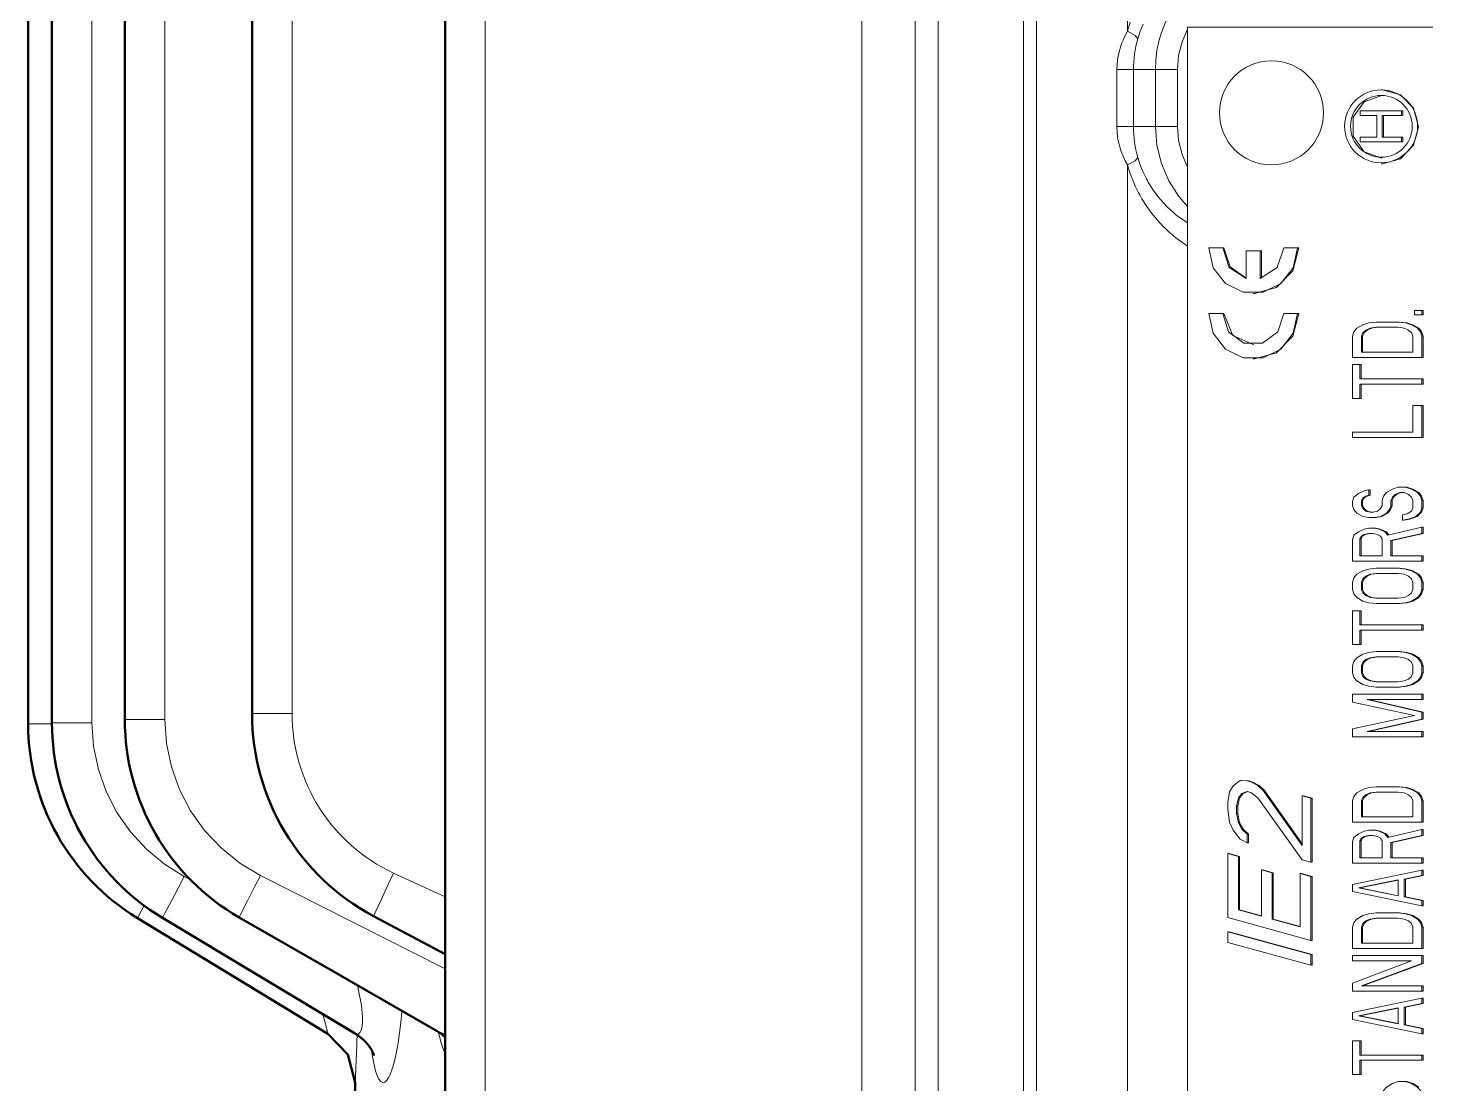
# Model space of a CAD drawing. Header units: millimetres. Extents: x 174875 to 182855, y -330615 to -324972.
# Drawn here: x 177731.37 to 177780.75, y -325729.77 to -325692.65 of the extents above; entities that cross this region are included whole.
import ezdxf

# ---------------------------------------------------------------- set-up
doc = ezdxf.new("R2010")
doc.units = ezdxf.units.MM
doc.header["$LTSCALE"] = 20
doc.layers.get('0').update_dxf_attribs({"lineweight": 15})
doc.layers.add('PDF_几何图形', color=7, linetype='Continuous')
doc.layers.add('实线', color=7, linetype='Continuous')

# ---------------------------------------------------------------- blocks, each defined once
blk = doc.blocks.new('Z$W@#0D7750773333335')
at = {"layer": 'PDF_几何图形', "lineweight": 50}
for points in [[(195.508, 79.468), (134.897, 79.468, 0.261739), (128.066, 75.63), (126.028, 72.281), (123.99, 68.933), (123.262, 68.23), (122.282, 67.973), (121.506, 67.973, -0.19318), (119.433, 68.806), (118.804, 69.407), (118.176, 70.008), (117.518, 70.937), (117.254, 72.044)], [(203.873, 74.84, 0.078493), (202.017, 75.134), (200.276, 75.134, -0.327558), (199.322, 75.834, 0.327514), (195.508, 78.633), (134.933, 78.633, 0.263351), (128.07, 74.75), (126.043, 71.372), (124.015, 67.993)], [(203.874, 72.219, 0.085814), (201.832, 72.571), (200.276, 72.571, -0.327515), (199.322, 73.271, 0.327507), (195.508, 76.07), (135.047, 76.07, 0.268272), (128.088, 72.052), (126.089, 68.573), (124.092, 65.093, -0.080948), (123.872, 64.814)], [(203.874, 67.627, 0.098719), (201.512, 68.097), (200.276, 68.097, -0.327558), (199.322, 68.797, 0.327486), (195.508, 71.596), (135.253, 71.596, 0.27725), (128.13, 67.33), (126.797, 64.815)], [(203.873, 60.628, 0.11919), (201.022, 61.316), (200.276, 61.316, -0.327541), (199.322, 62.016, 0.3275), (195.508, 64.814), (41.651, 64.814, 0.292634), (34.271, 60.118), (33.59, 58.632), (32.911, 57.145), (32.233, 55.657), (31.557, 54.169), (31.494, 54.03), (31.43, 53.89)]]:
    blk.add_lwpolyline(points, format="xyb", dxfattribs=at)
at = {"layer": 'PDF_几何图形', "lineweight": 13}
for points in [[(134.897, 78.632), (134.897, 79.204), (134.897, 79.468)], [(129.413, 73.766), (129.526, 73.98), (129.96, 74.679), (130.485, 75.313), (131.093, 75.874), (131.771, 76.347), (132.509, 76.726), (133.292, 77.001), (134.105, 77.169), (134.933, 77.225), (134.933, 77.504), (134.933, 77.77), (134.933, 78.013), (134.933, 78.225), (134.933, 78.399), (134.933, 78.527), (134.933, 78.606), (134.933, 78.633)], [(195.508, 77.225), (134.933, 77.225)], [(126.283, 64.815), (129.566, 71.306), (129.998, 72.031), (130.528, 72.689), (131.143, 73.269), (131.833, 73.759), (132.583, 74.149), (133.38, 74.433), (134.205, 74.605), (135.047, 74.662), (135.047, 75.073), (135.047, 75.527), (135.047, 75.913), (135.047, 76.07)], [(128.502, 75.395), (128.066, 75.63)], [(128.07, 74.75), (128.237, 74.662), (128.643, 74.447), (129.11, 74.2), (129.526, 73.98)], [(195.508, 74.662), (135.047, 74.662)], [(129.566, 71.306), (129.144, 71.519), (128.669, 71.758), (128.257, 71.966), (128.088, 72.052)], [(135.253, 71.596), (135.253, 71.569), (135.253, 71.49), (135.253, 71.362), (135.253, 71.188), (135.253, 70.976), (135.253, 70.733), (135.253, 70.467), (135.253, 70.188), (195.508, 70.188)], [(123.989, 68.933), (123.99, 68.933), (123.991, 68.933), (123.992, 68.933), (123.995, 68.934), (124.001, 68.936), (124.009, 68.938), (124.033, 68.943), (124.066, 68.951), (124.086, 68.956), (124.108, 68.962), (124.119, 68.965), (124.132, 68.968), (124.144, 68.971), (124.158, 68.974), (124.186, 68.981), (124.215, 68.988), (124.247, 68.996), (124.28, 69.005), (124.35, 69.022), (124.426, 69.042), (124.507, 69.063), (124.593, 69.085), (124.638, 69.097), (124.684, 69.109), (124.685, 69.11)], [(123.958, 67.905), (123.711, 67.913), (123.631, 67.916), (123.554, 67.918), (123.515, 67.92), (123.477, 67.921), (123.439, 67.923), (123.402, 67.924), (123.259, 67.929), (123.124, 67.935), (122.998, 67.94), (122.881, 67.945), (122.773, 67.95), (122.673, 67.954), (122.65, 67.955), (122.627, 67.956), (122.605, 67.957), (122.584, 67.958), (122.543, 67.96), (122.506, 67.962), (122.439, 67.965), (122.384, 67.968), (122.34, 67.97), (122.308, 67.972), (122.297, 67.972), (122.289, 67.973), (122.286, 67.973), (122.284, 67.973), (122.282, 67.973), (122.282, 67.973)], [(124.015, 67.993), (123.987, 67.925), (123.994, 67.86), (124.04, 67.805), (124.126, 67.762), (124.248, 67.733), (124.403, 67.719), (124.585, 67.718), (125, 67.757), (125.457, 67.84), (125.7, 67.896)], [(124.804, 66.333), (124.772, 66.336), (124.39, 66.371), (124.024, 66.413), (123.681, 66.463), (123.366, 66.519), (123.082, 66.581), (122.836, 66.647), (122.729, 66.681), (122.632, 66.717), (122.546, 66.753), (122.471, 66.789), (122.36, 66.862), (122.297, 66.935), (122.284, 67.006), (122.32, 67.075), (122.402, 67.139), (122.528, 67.199), (122.696, 67.255), (122.901, 67.307), (123.14, 67.353), (123.408, 67.394), (123.424, 67.396)], [(128.13, 67.33), (128.305, 67.249), (128.728, 67.054), (129.215, 66.829), (129.647, 66.629), (128.807, 64.814)], [(41.651, 64.814), (41.651, 64.716), (41.651, 64.508), (41.651, 64.203), (41.651, 63.825), (41.651, 63.407), (195.508, 63.407)], [(123.267, 64.815), (123.678, 64.954), (124.071, 65.058)], [(124.093, 65.094), (124.072, 65.057), (123.983, 64.815)], [(195.508, 47.478), (41.651, 47.478), (41.651, 47.435), (41.651, 47.339), (41.651, 47.196), (41.651, 47.009), (41.651, 46.786), (41.651, 46.534), (41.651, 46.263), (41.651, 45.982), (41.651, 45.701), (41.651, 45.429), (41.651, 45.178), (41.651, 44.954), (41.651, 44.768), (41.651, 44.624), (41.651, 44.529), (41.651, 44.485), (195.508, 44.485)], [(46.838, 44.021), (192.976, 44.021)], [(159.495, 40.275), (159.244, 40.377), (158.981, 40.463), (159.098, 40.559), (159.243, 40.825), (192.976, 40.825)], [(151.688, 38.718), (151.978, 39.121), (152.024, 39.179), (152.072, 39.236), (152.12, 39.293), (152.17, 39.349), (152.272, 39.459), (152.378, 39.567), (152.599, 39.773), (152.835, 39.967), (153.086, 40.148), (153.352, 40.317), (153.421, 40.357), (153.491, 40.396), (153.561, 40.434), (153.633, 40.471), (153.777, 40.541), (153.924, 40.607), (154.227, 40.726), (154.541, 40.825), (154.692, 40.906), (154.849, 40.979), (155.012, 41.043), (155.181, 41.098), (155.225, 41.11), (155.268, 41.122), (155.312, 41.132), (155.356, 41.142), (155.444, 41.159), (155.533, 41.174), (155.711, 41.193), (155.892, 41.2), (155.892, 40.789), (155.892, 40.615), (155.892, 39.841), (157.892, 39.841), (157.892, 39.606), (157.892, 39.066), (158.388, 39.027), (158.87, 38.908), (159.32, 38.718)], [(155.892, 41.2), (157.892, 41.2)], [(85.272, 40.825), (154.541, 40.825), (154.686, 40.559), (154.803, 40.463)], [(153.078, 38.718), (153.428, 39.017), (153.984, 39.371), (154.591, 39.63), (155.233, 39.789), (155.892, 39.841), (155.892, 39.606), (155.892, 39.066), (155.396, 39.027), (154.913, 38.908), (154.463, 38.718)], [(157.892, 39.066), (155.892, 39.066)]]:
    blk.add_lwpolyline(points, dxfattribs=at)
at = {"layer": 'PDF_几何图形', "lineweight": 50}
blk.add_lwpolyline([(124.015, 67.993), (124.011, 67.986), (124.007, 67.98), (123.993, 67.957), (123.978, 67.935), (123.964, 67.913), (123.949, 67.892), (123.935, 67.871), (123.92, 67.85), (123.905, 67.83), (123.889, 67.81), (123.874, 67.791), (123.858, 67.772), (123.843, 67.754), (123.828, 67.736), (123.813, 67.718), (123.797, 67.701), (123.782, 67.684), (123.766, 67.668), (123.751, 67.652), (123.735, 67.637), (123.72, 67.622), (123.704, 67.607), (123.689, 67.593), (123.674, 67.579), (123.659, 67.566), (123.644, 67.553), (123.63, 67.541), (123.615, 67.529), (123.601, 67.518), (123.587, 67.507), (123.574, 67.496), (123.56, 67.486), (123.547, 67.476), (123.533, 67.467), (123.521, 67.458), (123.508, 67.449), (123.496, 67.441), (123.484, 67.433), (123.472, 67.425), (123.46, 67.418), (123.449, 67.411), (123.438, 67.404), (123.427, 67.398), (123.417, 67.392), (123.407, 67.386), (123.397, 67.38), (123.388, 67.375), (123.378, 67.37), (123.37, 67.365), (123.361, 67.361), (123.353, 67.357), (123.345, 67.353), (123.337, 67.349), (123.33, 67.345), (123.322, 67.342), (123.316, 67.339), (123.309, 67.336), (123.303, 67.333), (123.297, 67.331), (123.292, 67.328), (123.287, 67.326), (123.282, 67.324), (123.278, 67.323), (123.274, 67.321), (123.27, 67.32), (123.267, 67.318), (123.264, 67.317), (123.261, 67.316), (123.259, 67.315), (123.257, 67.315), (123.256, 67.314), (123.255, 67.314), (123.254, 67.314), (123.254, 67.314)], dxfattribs=at)
at = {"layer": 'PDF_几何图形', "lineweight": 13}
blk.add_lwpolyline([(196.063, 48.972), (195.723, 49.505), (195.319, 50.162), (44.495, 50.162), (44.09, 49.505), (43.75, 48.972), (44.09, 48.488), (44.495, 48.288), (195.319, 48.288), (195.723, 48.488)], close=True, dxfattribs=at)
for points in [[(161.779, 36.869, 0.343941), (157.892, 39.841), (157.892, 40.615), (157.892, 40.789), (157.892, 41.2), (158.072, 41.193), (158.25, 41.174), (158.426, 41.142), (158.6, 41.099), (158.643, 41.086), (158.686, 41.073), (158.728, 41.059), (158.77, 41.044), (158.853, 41.013), (158.934, 40.979), (159.092, 40.906), (159.243, 40.825), (159.557, 40.726)], [(158.981, 40.463, 0.070197), (157.892, 40.615), (155.892, 40.615), (155.752, 40.613), (155.614, 40.605), (155.476, 40.593), (155.339, 40.577), (155.203, 40.555), (155.068, 40.529), (154.935, 40.498), (154.803, 40.463), (154.54, 40.377), (154.289, 40.275), (154.168, 40.218), (154.049, 40.158), (153.991, 40.126), (153.933, 40.094), (153.876, 40.061), (153.82, 40.027), (153.606, 39.885), (153.405, 39.733), (153.218, 39.572), (153.044, 39.402), (152.961, 39.314), (152.881, 39.224), (152.805, 39.132), (152.732, 39.039), (152.51, 38.718)]]:
    blk.add_lwpolyline(points, format="xyb", dxfattribs=at)
at = {"layer": 'PDF_几何图形', "lineweight": 18}
for points in [[(159.391, 30.089), (159.391, 38.717), (79.423, 38.717), (79.423, 30.089)], [(148.22, 36.383), (148.55, 37.127), (149.319, 37.433), (149.319, 37.478), (149.319, 37.965), (148.625, 37.81), (148.069, 37.378), (147.76, 36.753), (147.76, 36.059), (148.069, 35.433), (148.625, 35.001), (149.319, 34.846)], [(150.565, 36.649), (150.959, 37.215), (151.624, 37.433), (151.624, 37.478), (151.624, 37.965), (150.93, 37.81), (150.373, 37.378), (150.065, 36.753), (150.065, 36.059), (150.373, 35.433), (150.93, 35.001), (151.624, 34.846)], [(127.582, 37.3), (127.208, 37.3), (126.404, 34.376), (126.404, 34.332), (126.779, 34.332), (126.779, 34.376), (127.582, 37.3), (127.582, 37.256), (126.779, 34.332)], [(129.654, 35.745), (129.757, 36.118), (128.132, 36.118), (128.354, 36.927), (130.229, 36.927), (130.331, 37.3), (128.082, 37.3), (127.279, 34.376), (127.279, 34.332), (129.528, 34.332), (129.528, 34.376)], [(130.028, 34.376), (132.277, 34.376), (132.362, 34.687), (130.613, 34.687), (132.551, 36.056), (132.727, 36.243), (132.858, 36.491), (132.892, 36.616), (132.898, 36.865), (132.717, 37.113), (132.501, 37.238), (132.143, 37.3), (131.893, 37.3), (131.439, 37.238), (131.155, 37.113), (130.836, 36.865), (130.706, 36.616), (131.018, 36.616), (131.194, 36.802), (131.416, 36.927), (131.745, 36.989), (131.995, 36.989), (132.29, 36.927), (132.444, 36.802), (132.517, 36.616), (132.483, 36.491), (132.29, 36.243), (130.113, 34.687), (130.028, 34.376), (130.028, 34.332), (132.277, 34.332)], [(130.229, 36.882), (130.331, 37.256), (130.331, 37.3)], [(147.72, 36.406), (147.72, 36.361), (147.934, 35.581), (148.519, 35.011), (149.319, 34.802), (149.319, 34.846), (149.319, 35.334), (148.673, 35.538), (148.273, 36.074), (148.273, 36.737), (148.673, 37.273), (149.319, 37.478)], [(150.025, 36.406), (150.025, 36.361), (150.239, 35.581), (150.824, 35.011), (151.624, 34.802), (151.624, 34.846), (151.624, 35.334), (150.94, 35.566), (150.553, 36.162), (151.518, 36.162), (151.518, 36.649), (150.553, 36.649), (150.94, 37.245), (151.624, 37.478)], [(128.144, 36.118), (128.354, 36.882), (128.354, 36.927)], [(128.354, 36.882), (130.229, 36.882), (130.229, 36.927)], [(130.706, 36.616), (130.706, 36.571), (131.018, 36.571), (131.018, 36.616)], [(131.018, 36.571), (131.194, 36.758), (131.194, 36.802)], [(131.194, 36.758), (131.416, 36.882), (131.416, 36.927)], [(131.416, 36.882), (131.745, 36.944), (131.745, 36.989)], [(131.745, 36.944), (131.995, 36.944), (131.995, 36.989)], [(131.995, 36.944), (132.29, 36.882)], [(132.29, 36.927), (132.29, 36.882), (132.444, 36.758), (132.444, 36.802)], [(132.444, 36.758), (132.51, 36.59)], [(132.858, 36.447), (132.892, 36.571), (132.892, 36.616)], [(132.892, 36.571), (132.898, 36.82), (132.898, 36.865)], [(129.654, 35.7), (129.757, 36.074), (129.757, 36.118)], [(130.676, 34.687), (132.551, 36.011), (132.551, 36.056)], [(132.551, 36.011), (132.727, 36.198), (132.727, 36.243)], [(132.727, 36.198), (132.858, 36.447), (132.858, 36.491)], [(150.565, 36.117), (151.518, 36.117), (151.518, 36.162)], [(129.63, 34.75), (127.756, 34.75), (128.03, 35.745), (129.654, 35.745), (129.654, 35.7), (128.03, 35.7)], [(127.768, 34.75), (128.03, 35.7), (128.03, 35.745)], [(127.279, 34.376), (129.528, 34.376), (129.63, 34.75), (129.63, 34.705), (129.528, 34.332)], [(132.277, 34.376), (132.277, 34.332), (132.362, 34.643), (132.362, 34.687)], [(126.404, 34.376), (126.779, 34.376)], [(123.249, 32.611), (123.749, 32.611), (123.749, 32.655), (123.749, 32.915), (122.562, 32.915), (122.562, 32.655)], [(123.062, 32.611), (122.562, 32.611), (122.562, 32.655), (123.062, 32.655), (123.062, 30.478), (123.249, 30.478), (123.249, 32.655), (123.749, 32.655)], [(125.248, 30.478), (124.748, 32.915), (124.499, 32.915), (123.999, 30.478)], [(124.351, 31.308), (124.623, 32.663), (124.623, 32.707), (124.905, 31.308), (124.342, 31.308), (124.623, 32.707)], [(124.623, 32.663), (124.896, 31.308)], [(125.686, 30.478), (125.498, 30.478), (125.498, 30.434), (125.686, 30.434), (125.686, 30.478), (125.686, 32.604), (126.466, 30.478), (126.748, 30.478), (126.748, 32.915), (126.56, 32.915), (126.56, 30.841), (125.779, 32.915), (125.498, 32.915), (125.498, 30.478)], [(128.153, 30.797), (128.216, 31.004), (128.247, 31.263), (128.247, 31.308), (128.247, 32.085), (128.216, 32.344), (128.153, 32.552), (128.028, 32.759), (127.903, 32.863), (127.747, 32.915), (126.998, 32.915), (126.998, 30.478)], [(128.028, 32.248), (128.028, 32.293), (128.06, 32.085), (128.06, 31.308), (128.028, 31.1), (127.966, 30.945), (127.872, 30.841), (127.747, 30.789), (127.185, 30.789), (127.185, 32.604), (127.747, 32.604), (127.747, 32.559)], [(127.747, 32.604), (127.872, 32.552)], [(129.746, 30.478), (129.247, 32.915), (128.997, 32.915), (128.497, 30.478)], [(129.122, 32.707), (128.841, 31.308), (129.403, 31.308), (129.122, 32.707), (129.122, 32.663), (129.394, 31.308)], [(128.849, 31.308), (129.122, 32.663)], [(131.121, 31.937), (131.152, 32.093), (131.152, 32.137), (131.152, 32.344), (131.121, 32.5), (131.027, 32.707), (130.902, 32.863), (130.746, 32.915), (129.996, 32.915), (129.996, 30.478), (130.184, 30.478), (130.184, 31.567), (130.715, 31.567)], [(130.965, 32.3), (130.933, 32.455), (130.933, 32.5), (130.965, 32.344), (130.965, 32.189), (130.933, 32.033), (130.871, 31.93), (130.777, 31.878), (130.184, 31.878), (130.184, 32.655), (130.777, 32.655)], [(130.184, 32.611), (130.777, 32.611)], [(130.871, 32.604), (130.777, 32.655), (130.777, 32.611), (130.871, 32.559)], [(130.933, 32.5), (130.871, 32.604), (130.871, 32.559), (130.933, 32.455)], [(132.589, 30.797), (132.652, 31.004), (132.683, 31.263), (132.683, 31.308), (132.683, 32.085), (132.652, 32.344), (132.589, 32.552), (132.464, 32.759), (132.339, 32.863), (132.183, 32.915), (131.433, 32.915), (131.433, 30.478)], [(132.464, 32.248), (132.464, 32.293), (132.495, 32.085), (132.495, 31.308), (132.464, 31.1), (132.402, 30.945), (132.308, 30.841), (132.183, 30.789), (131.621, 30.789), (131.621, 32.604), (132.183, 32.604), (132.183, 32.559)], [(132.183, 32.604), (132.308, 32.552)], [(135.307, 30.478), (135.307, 30.434), (135.057, 30.434), (135.057, 30.478), (135.307, 30.478), (135.744, 32.396), (135.744, 30.478), (135.744, 30.434), (135.932, 30.434), (135.932, 30.478), (135.932, 32.915), (135.65, 32.915), (135.182, 30.737), (134.713, 32.915), (134.432, 32.915), (134.432, 30.478)], [(137.337, 30.797), (137.4, 31.004), (137.431, 31.263), (137.431, 31.308), (137.431, 32.085), (137.4, 32.344), (137.337, 32.552), (137.212, 32.759), (137.087, 32.863), (136.931, 32.915), (136.681, 32.915), (136.525, 32.863), (136.4, 32.759), (136.275, 32.552), (136.213, 32.344), (136.181, 32.085), (136.181, 31.308)], [(136.681, 32.604), (136.556, 32.552), (136.556, 32.507), (136.681, 32.559), (136.931, 32.559), (137.056, 32.507), (137.15, 32.404), (137.212, 32.248), (137.244, 32.041)], [(136.681, 32.559), (136.681, 32.604), (136.931, 32.604), (136.931, 32.559)], [(136.931, 32.604), (137.056, 32.552)], [(138.868, 32.655), (138.868, 32.915), (137.681, 32.915), (137.681, 32.655)], [(138.181, 32.611), (137.681, 32.611), (137.681, 32.655), (138.181, 32.655), (138.181, 30.478), (138.368, 30.478), (138.368, 32.655), (138.868, 32.655), (138.868, 32.611), (138.368, 32.611)], [(140.274, 30.797), (140.336, 31.004), (140.367, 31.263), (140.367, 31.308), (140.367, 32.085), (140.336, 32.344), (140.274, 32.552), (140.149, 32.759), (140.024, 32.863), (139.867, 32.915), (139.618, 32.915), (139.461, 32.863), (139.336, 32.759), (139.211, 32.552), (139.149, 32.344), (139.118, 32.085), (139.118, 31.308)], [(139.618, 32.604), (139.493, 32.552), (139.493, 32.507), (139.618, 32.559), (139.867, 32.559), (139.992, 32.507), (140.086, 32.404), (140.149, 32.248), (140.18, 32.041)], [(139.618, 32.559), (139.618, 32.604), (139.867, 32.604), (139.867, 32.559)], [(139.867, 32.604), (139.992, 32.552)], [(141.742, 31.937), (141.773, 32.093), (141.773, 32.137), (141.773, 32.344), (141.742, 32.5), (141.648, 32.707), (141.523, 32.863), (141.367, 32.915), (140.617, 32.915), (140.617, 30.478)], [(141.585, 32.3), (141.554, 32.455), (141.554, 32.5), (141.585, 32.344), (141.585, 32.189), (141.554, 32.033), (141.492, 31.93), (141.398, 31.878), (140.805, 31.878), (140.805, 32.655), (141.398, 32.655)], [(140.805, 32.611), (141.398, 32.611)], [(141.492, 32.604), (141.398, 32.655), (141.398, 32.611), (141.492, 32.559)], [(141.554, 32.5), (141.492, 32.604), (141.492, 32.559), (141.554, 32.455)], [(143.116, 32.344), (143.085, 32.5), (142.991, 32.707), (142.866, 32.863), (142.71, 32.915), (142.554, 32.915), (142.429, 32.863), (142.304, 32.759), (142.179, 32.552), (142.148, 32.344), (142.148, 32.137)], [(142.366, 32.404), (142.46, 32.507), (142.46, 32.552), (142.554, 32.604)], [(142.741, 32.604), (142.554, 32.604), (142.554, 32.559), (142.741, 32.559), (142.741, 32.604), (142.835, 32.552)], [(146.084, 30.478), (146.084, 30.789), (145.147, 30.789), (145.147, 32.915), (144.959, 32.915), (144.959, 30.478)], [(147.021, 32.611), (147.521, 32.611), (147.521, 32.655), (147.021, 32.655), (147.021, 30.478), (146.833, 30.478), (146.833, 32.655), (146.334, 32.655), (146.334, 32.915), (147.521, 32.915), (147.521, 32.655)], [(146.833, 32.611), (146.334, 32.611), (146.334, 32.655)], [(148.926, 30.797), (148.989, 31.004), (149.02, 31.263), (149.02, 31.308), (149.02, 32.085), (148.989, 32.344), (148.926, 32.552), (148.801, 32.759), (148.676, 32.863), (148.52, 32.915), (147.771, 32.915), (147.771, 30.478)], [(148.801, 32.248), (148.801, 32.293), (148.833, 32.085), (148.833, 31.308), (148.801, 31.1), (148.739, 30.945), (148.645, 30.841), (148.52, 30.789), (147.958, 30.789), (147.958, 32.604), (148.52, 32.604), (148.52, 32.559)], [(148.52, 32.604), (148.645, 32.552)], [(154.785, 31.888), (155.003, 32.506), (155.549, 32.886), (156.22, 32.886), (156.766, 32.506), (156.984, 31.888)], [(121.187, 30.9), (121.156, 31.108), (121.156, 31.152), (121.187, 30.945), (121.281, 30.686), (121.437, 30.53), (121.593, 30.478), (121.843, 30.478), (122, 30.53), (122.124, 30.634), (122.249, 30.841), (122.312, 31.048), (122.312, 31.308), (122.249, 31.515), (122.124, 31.722), (122, 31.826), (121.843, 31.878), (121.656, 31.878), (121.562, 31.93), (121.468, 32.033), (121.437, 32.189), (121.437, 32.293), (121.468, 32.448)], [(125.686, 32.559), (126.466, 30.434)], [(127.185, 32.559), (127.747, 32.559), (127.872, 32.507), (127.966, 32.404), (128.028, 32.248), (128.06, 32.041)], [(127.872, 32.507), (127.872, 32.552), (127.966, 32.448)], [(127.966, 32.404), (127.966, 32.448), (128.028, 32.293)], [(131.027, 31.73), (131.121, 31.937), (131.121, 31.982), (131.152, 32.137)], [(131.621, 32.559), (132.183, 32.559), (132.308, 32.507), (132.402, 32.404), (132.464, 32.248), (132.495, 32.041)], [(132.308, 32.507), (132.308, 32.552), (132.402, 32.448)], [(132.402, 32.404), (132.402, 32.448), (132.464, 32.293)], [(134.62, 30.478), (134.62, 32.396), (135.057, 30.478)], [(134.62, 32.352), (135.057, 30.434)], [(135.307, 30.434), (135.744, 32.352)], [(136.369, 32.041), (136.4, 32.248), (136.463, 32.404), (136.556, 32.507)], [(137.212, 32.248), (137.212, 32.293), (137.244, 32.085), (137.244, 31.308), (137.212, 31.1), (137.15, 30.945), (137.056, 30.841), (136.931, 30.789), (136.681, 30.789), (136.556, 30.841), (136.463, 30.945), (136.4, 31.1), (136.369, 31.308), (136.369, 32.085), (136.4, 32.293)], [(136.4, 32.248), (136.4, 32.293), (136.463, 32.448), (136.463, 32.404)], [(136.463, 32.448), (136.556, 32.552)], [(137.056, 32.507), (137.056, 32.552), (137.15, 32.448)], [(137.15, 32.404), (137.15, 32.448), (137.212, 32.293)], [(139.305, 32.041), (139.336, 32.248), (139.399, 32.404), (139.493, 32.507)], [(140.149, 32.248), (140.149, 32.293), (140.18, 32.085), (140.18, 31.308), (140.149, 31.1), (140.086, 30.945), (139.992, 30.841), (139.867, 30.789), (139.618, 30.789), (139.493, 30.841), (139.399, 30.945), (139.336, 31.1), (139.305, 31.308), (139.305, 32.085), (139.336, 32.293)], [(139.336, 32.248), (139.336, 32.293), (139.399, 32.448), (139.399, 32.404)], [(139.399, 32.448), (139.493, 32.552)], [(139.992, 32.507), (139.992, 32.552), (140.086, 32.448)], [(140.086, 32.404), (140.086, 32.448), (140.149, 32.293)], [(141.648, 31.73), (141.742, 31.937), (141.742, 31.982), (141.773, 32.137)], [(142.179, 31.93), (142.148, 32.137), (142.148, 32.093), (142.179, 31.885), (142.179, 31.93), (142.304, 31.722)], [(142.335, 32.248), (142.366, 32.404), (142.366, 32.448), (142.46, 32.552)], [(143.147, 30.797), (143.21, 31.004), (143.21, 31.048), (143.21, 31.308), (143.147, 31.515), (143.022, 31.722), (142.898, 31.826), (142.741, 31.878), (142.554, 31.878), (142.46, 31.93), (142.366, 32.033), (142.335, 32.189), (142.335, 32.293), (142.366, 32.448)], [(142.46, 32.507), (142.554, 32.559)], [(142.741, 32.559), (142.835, 32.507)], [(142.898, 32.448), (142.835, 32.552), (142.835, 32.507), (142.898, 32.404), (142.898, 32.448), (142.929, 32.344)], [(142.898, 32.404), (142.929, 32.3)], [(147.958, 32.559), (148.52, 32.559), (148.645, 32.507), (148.739, 32.404), (148.801, 32.248), (148.833, 32.041)], [(148.645, 32.507), (148.645, 32.552), (148.739, 32.448)], [(148.739, 32.404), (148.739, 32.448), (148.801, 32.293)], [(130.965, 30.478), (131.183, 30.478), (130.902, 31.671), (131.027, 31.774)], [(130.911, 31.633), (131.027, 31.73), (131.027, 31.774), (131.121, 31.982)], [(141.804, 30.478), (141.523, 31.671), (141.648, 31.774)], [(141.532, 31.633), (141.648, 31.73), (141.648, 31.774), (141.742, 31.982)], [(142.179, 31.885), (142.304, 31.678)], [(142.429, 31.619), (142.304, 31.722), (142.304, 31.678), (142.429, 31.574), (142.429, 31.619), (142.554, 31.567)], [(157.184, 31.866), (157.184, 31.865), (157.184, 31.865), (157.01, 31.232), (156.534, 30.768), (155.884, 30.598), (155.235, 30.768), (154.759, 31.232), (154.585, 31.865), (154.585, 31.91)], [(155.517, 31.828), (156.279, 31.828)], [(157.184, 31.865), (157.184, 31.91)], [(128.216, 31.004), (128.216, 31.048), (128.247, 31.308)], [(130.184, 31.522), (130.715, 31.522), (130.965, 30.434), (131.183, 30.434), (131.183, 30.478)], [(130.715, 31.522), (130.715, 31.567), (130.965, 30.478), (130.965, 30.434)], [(132.652, 31.004), (132.652, 31.048), (132.683, 31.308)], [(136.275, 30.797), (136.213, 31.004), (136.181, 31.263), (136.181, 31.308), (136.213, 31.048)], [(137.4, 31.004), (137.4, 31.048), (137.431, 31.308)], [(139.211, 30.797), (139.149, 31.004), (139.118, 31.263), (139.118, 31.308), (139.149, 31.048)], [(140.336, 31.004), (140.336, 31.048), (140.367, 31.308)], [(140.805, 30.478), (140.617, 30.478), (140.617, 30.434), (140.805, 30.434), (140.805, 30.478), (140.805, 31.567), (141.336, 31.567), (141.336, 31.522)], [(140.805, 31.522), (141.336, 31.522), (141.585, 30.434)], [(141.336, 31.567), (141.585, 30.478)], [(142.96, 31.411), (142.866, 31.515), (142.866, 31.47), (142.96, 31.367), (142.96, 31.411), (143.022, 31.256), (143.022, 31.1), (142.96, 30.945), (142.866, 30.841), (142.741, 30.789), (142.491, 30.789), (142.366, 30.841), (142.273, 30.997), (142.242, 31.152), (142.054, 31.152)], [(142.179, 30.641), (142.085, 30.9), (142.054, 31.108), (142.054, 31.152), (142.085, 30.945)], [(142.429, 31.574), (142.554, 31.522)], [(142.741, 31.567), (142.554, 31.567), (142.554, 31.522), (142.741, 31.522), (142.741, 31.567), (142.866, 31.515)], [(142.741, 31.522), (142.866, 31.47)], [(142.96, 31.367), (143.022, 31.211)], [(148.989, 31.004), (148.989, 31.048), (149.02, 31.308)], [(155.354, 31.188), (155.354, 31.143), (155.517, 31.143), (155.517, 31.188)], [(156.279, 31.188), (156.442, 31.188)], [(122.124, 30.589), (122.249, 30.797), (122.249, 30.841)], [(122.249, 30.797), (122.312, 31.004), (122.312, 31.048)], [(124.311, 31.056), (124.311, 31.1), (124.186, 30.478), (124.186, 30.434), (124.311, 31.056), (124.936, 31.056)], [(124.311, 31.1), (124.936, 31.1)], [(125.061, 30.434), (125.061, 30.478), (124.936, 31.1), (124.936, 31.056), (125.061, 30.434), (125.248, 30.434), (125.248, 30.478), (125.061, 30.478)], [(127.747, 30.434), (127.903, 30.486), (127.903, 30.53), (128.028, 30.634)], [(127.903, 30.486), (128.028, 30.589), (128.028, 30.634), (128.153, 30.841)], [(128.028, 30.589), (128.153, 30.797), (128.153, 30.841), (128.216, 31.048)], [(128.684, 30.478), (128.497, 30.478), (128.497, 30.434), (128.684, 30.434), (128.684, 30.478), (128.809, 31.1), (128.809, 31.056)], [(128.684, 30.434), (128.809, 31.056), (129.434, 31.056)], [(128.809, 31.1), (129.434, 31.1)], [(129.559, 30.478), (129.434, 31.1), (129.434, 31.056), (129.559, 30.434), (129.559, 30.478), (129.746, 30.478), (129.746, 30.434), (129.559, 30.434)], [(132.183, 30.478), (132.339, 30.53), (132.464, 30.634)], [(132.339, 30.486), (132.464, 30.589), (132.464, 30.634), (132.589, 30.841)], [(132.464, 30.589), (132.589, 30.797), (132.589, 30.841), (132.652, 31.048)], [(136.213, 31.004), (136.213, 31.048), (136.275, 30.841)], [(136.4, 30.634), (136.275, 30.841), (136.275, 30.797), (136.4, 30.589)], [(136.525, 30.53), (136.4, 30.634), (136.4, 30.589), (136.525, 30.486)], [(136.681, 30.478), (136.525, 30.53), (136.525, 30.486), (136.681, 30.434), (136.931, 30.434), (137.087, 30.486), (137.212, 30.589), (137.212, 30.634), (137.337, 30.841)], [(137.087, 30.53), (137.212, 30.634)], [(137.212, 30.589), (137.337, 30.797), (137.337, 30.841), (137.4, 31.048)], [(139.149, 31.004), (139.149, 31.048), (139.211, 30.841)], [(139.336, 30.634), (139.211, 30.841), (139.211, 30.797), (139.336, 30.589)], [(139.461, 30.53), (139.336, 30.634), (139.336, 30.589), (139.461, 30.486), (139.618, 30.434), (139.618, 30.478), (139.867, 30.478)], [(140.024, 30.53), (139.867, 30.478), (139.867, 30.434), (140.024, 30.486), (140.149, 30.589), (140.149, 30.634), (140.274, 30.841)], [(140.024, 30.486), (140.024, 30.53), (140.149, 30.634)], [(140.149, 30.589), (140.274, 30.797), (140.274, 30.841), (140.336, 31.048)], [(142.085, 30.9), (142.085, 30.945), (142.179, 30.686)], [(142.335, 30.53), (142.179, 30.686), (142.179, 30.641), (142.335, 30.486)], [(142.898, 30.486), (142.898, 30.53), (142.741, 30.478), (142.741, 30.434), (142.898, 30.486), (143.022, 30.589), (143.022, 30.634), (143.147, 30.841)], [(142.898, 30.53), (143.022, 30.634)], [(143.022, 30.589), (143.147, 30.797), (143.147, 30.841), (143.21, 31.048)], [(148.52, 30.434), (148.676, 30.486), (148.676, 30.53), (148.801, 30.634)], [(148.676, 30.486), (148.801, 30.589), (148.801, 30.634), (148.926, 30.841)], [(148.801, 30.589), (148.926, 30.797), (148.926, 30.841), (148.989, 31.048)], [(149.426, 30.478), (149.27, 30.478), (149.27, 30.434), (149.426, 30.434), (149.426, 30.478), (149.426, 30.737), (149.27, 30.737), (149.27, 30.478)], [(123.062, 30.478), (123.062, 30.434), (123.249, 30.434), (123.249, 30.478)], [(124.186, 30.478), (123.999, 30.478), (123.999, 30.434), (124.186, 30.434)], [(126.466, 30.478), (126.466, 30.434), (126.748, 30.434), (126.748, 30.478)], [(127.747, 30.478), (126.998, 30.478), (126.998, 30.434), (127.747, 30.434), (127.747, 30.478), (127.903, 30.53)], [(129.996, 30.478), (129.996, 30.434), (130.184, 30.434), (130.184, 30.478)], [(132.183, 30.434), (132.183, 30.478), (131.433, 30.478), (131.433, 30.434), (132.183, 30.434), (132.339, 30.486), (132.339, 30.53)], [(135.744, 30.478), (135.932, 30.478)], [(136.681, 30.434), (136.681, 30.478), (136.931, 30.478)], [(136.931, 30.434), (136.931, 30.478), (137.087, 30.53), (137.087, 30.486)], [(138.181, 30.478), (138.181, 30.434), (138.368, 30.434), (138.368, 30.478)], [(139.461, 30.486), (139.461, 30.53), (139.618, 30.478)], [(139.618, 30.434), (139.867, 30.434)], [(142.491, 30.478), (142.335, 30.53), (142.335, 30.486), (142.491, 30.434), (142.741, 30.434)], [(142.491, 30.434), (142.491, 30.478), (142.741, 30.478)], [(146.833, 30.478), (146.833, 30.434), (147.021, 30.434), (147.021, 30.478)], [(148.52, 30.478), (147.771, 30.478), (147.771, 30.434), (148.52, 30.434), (148.52, 30.478), (148.676, 30.53)]]:
    blk.add_lwpolyline(points, dxfattribs=at)
for points in [[(156.279, 31.872), (156.279, 31.188), (156.279, 31.143), (156.442, 31.143), (156.442, 31.188), (156.442, 32.65), (156.279, 32.65), (156.279, 32.059), (155.517, 32.059), (155.517, 32.65), (155.354, 32.65), (155.354, 31.188), (155.517, 31.188), (155.517, 31.872)], [(143.116, 32.344), (143.116, 32.3), (142.929, 32.3), (142.929, 32.344)], [(134.62, 30.478), (134.432, 30.478), (134.432, 30.434), (134.62, 30.434)], [(141.804, 30.478), (141.585, 30.478), (141.585, 30.434), (141.804, 30.434)], [(146.084, 30.478), (144.959, 30.478), (144.959, 30.434), (146.084, 30.434)]]:
    blk.add_lwpolyline(points, close=True, dxfattribs=at)
for centre, radius in [((156.374, 35.763), 1.831), ((155.9, 31.91), 1.283), ((155.899, 31.899), 1.085)]:
    blk.add_circle(centre, radius, dxfattribs=at)
at = {"layer": 'PDF_几何图形', "lineweight": 13}
blk.add_arc((135.239, 64.016), 6.172, 89.8652, 154.9477, dxfattribs=at)
blk = doc.blocks.new('英铄BN(A)S250系列-主视图')
at = {"layer": '实线'}
blk.add_blockref('Z$W@#0D7750773333335', (-1420.212, 23084.806), dxfattribs=at)

msp = doc.modelspace()

# ---------------------------------------------------------------- block references
at = {"rotation": 90}
msp.add_blockref('英铄BN(A)S250系列-主视图', (200895.648, -324431.792), dxfattribs=at)

doc.saveas('drawing.dxf')
